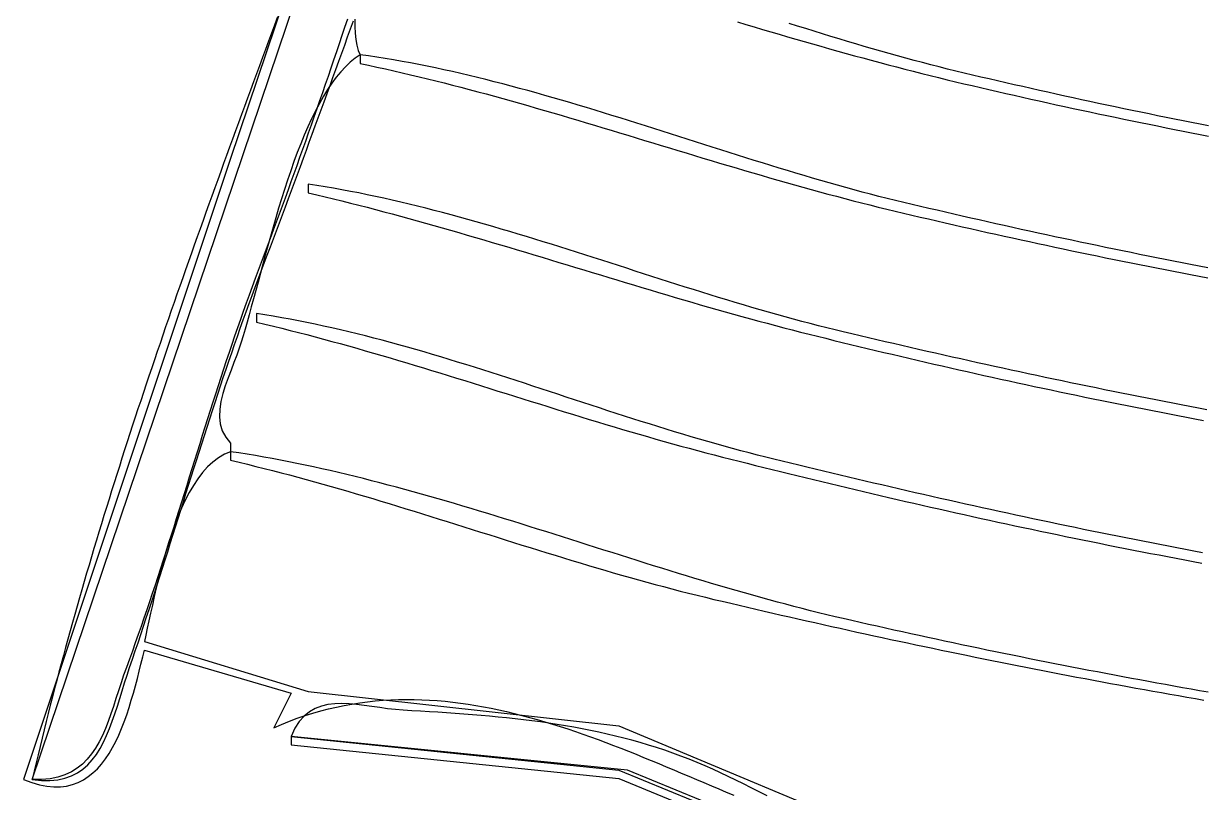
# Model space of a CAD drawing. Header units: metres. Extents: x 0 to 1224, y 0 to 792.
# Drawn here: x 368 to 504.5, y 153.5 to 242.6 of the extents above; entities that cross this region are included whole.
import ezdxf

# ---------------------------------------------------------------- set-up
doc = ezdxf.new("R2010")
doc.units = ezdxf.units.M

msp = doc.modelspace()

# ---------------------------------------------------------------- linework, layer by layer
for points in [[(448, 393), (392, 227), (368, 155), (368.9439, 154.6439), (369.8408, 154.3852), (370.6921, 154.22), (371.4994, 154.1439), (372.2641, 154.153), (372.9879, 154.2431), (373.6721, 154.4101), (374.3184, 154.6499), (374.9283, 154.9583), (375.5032, 155.3312), (376.0446, 155.7646), (376.5542, 156.2542), (377.0334, 156.796), (377.4837, 157.3859), (377.9066, 158.0197), (378.3038, 158.6934), (378.6766, 159.4028), (379.0266, 160.1437), (379.3553, 160.9121), (379.6642, 161.7039), (379.9549, 162.5149), (380.2288, 163.341), (380.4876, 164.1781), (380.7326, 165.0221), (380.9654, 165.8689), (381.1876, 166.7143), (381.4006, 167.5542), (381.606, 168.3845), (381.8053, 169.2012), (382, 170), (399, 165), (397, 161), (397.9085, 161.3926), (398.8165, 161.7579), (399.7238, 162.0961), (400.6305, 162.4079), (401.5366, 162.6937), (402.4421, 162.954), (403.3469, 163.1894), (404.2511, 163.4003), (405.1546, 163.5873), (406.0575, 163.7508), (406.9598, 163.8914), (407.8614, 164.0095), (408.7624, 164.1057), (409.6627, 164.1805), (410.5623, 164.2343), (411.4613, 164.2677), (412.3596, 164.2812), (413.2573, 164.2753), (414.1543, 164.2504), (415.0506, 164.2072), (415.9462, 164.1461), (416.8411, 164.0675), (417.7354, 163.9721), (418.6289, 163.8602), (419.5218, 163.7325), (420.4139, 163.5894), (421.3054, 163.4314), (422.1962, 163.259), (423.0862, 163.0728), (423.9755, 162.8732), (424.8642, 162.6608), (425.7521, 162.4359), (426.6392, 162.1993), (427.5257, 161.9512), (428.4114, 161.6923), (429.2964, 161.4231), (430.1807, 161.1441), (431.0642, 160.8557), (431.947, 160.5585), (432.829, 160.2529), (433.7103, 159.9395), (434.5908, 159.6188), (435.4705, 159.2913), (436.3495, 158.9575), (437.2278, 158.6179), (438.1053, 158.273), (438.982, 157.9232), (439.8579, 157.5692), (440.733, 157.2114), (441.6074, 156.8503), (442.481, 156.4864), (443.3538, 156.1203), (444.2258, 155.7523), (445.097, 155.3831), (445.9674, 155.0132), (446.837, 154.6429), (447.7058, 154.273), (448.5737, 153.9037), (449.4409, 153.5357), (450.3073, 153.1695)], [(379.9212, 168), (379.5992, 167.0962), (379.2939, 166.1866), (378.9994, 165.2767), (378.7101, 164.3719), (378.4201, 163.4775), (378.1238, 162.5989), (377.8153, 161.7417), (377.4889, 160.9111), (377.1389, 160.1125), (376.7594, 159.3515), (376.3449, 158.6334), (375.8894, 157.9635), (375.3872, 157.3473), (374.8327, 156.7903), (374.22, 156.2978), (373.5433, 155.8751), (372.797, 155.5278), (371.9753, 155.2613), (371.0723, 155.0808), (370.0825, 154.9919), (369, 155), (425, 321), (449, 393)], [(397.4395, 243.3973), (397.0901, 242.4546), (396.7407, 241.5116), (396.3914, 240.5686), (396.0423, 239.6253), (395.6934, 238.682), (395.3447, 237.7384), (394.9962, 236.7947), (394.648, 235.8508), (394.3001, 234.9067), (393.9526, 233.9625), (393.6053, 233.0181), (393.2585, 232.0736), (392.9121, 231.1288), (392.5661, 230.184), (392.2206, 229.2389), (391.8755, 228.2937), (391.531, 227.3483), (391.1871, 226.4028), (390.8437, 225.457), (390.5009, 224.5112), (390.1588, 223.5651), (389.8173, 222.6189), (389.4765, 221.6725), (389.1364, 220.7259), (388.7971, 219.7792), (388.4585, 218.8323), (388.1207, 217.8853), (387.7838, 216.9381), (387.4477, 215.9907), (387.1125, 215.0431), (386.7783, 214.0954), (386.4449, 213.1475), (386.1126, 212.1994), (385.7812, 211.2512), (385.4508, 210.3028), (385.1215, 209.3542), (384.7933, 208.4054), (384.4662, 207.4565), (384.1402, 206.5074), (383.8154, 205.5582), (383.4918, 204.6088), (383.1694, 203.6592), (382.8483, 202.7094), (382.5284, 201.7594), (382.2098, 200.8093), (381.8926, 199.8591), (381.5767, 198.9086), (381.2622, 197.958), (380.9491, 197.0072), (380.6375, 196.0562), (380.3274, 195.1051), (380.0187, 194.1538), (379.7116, 193.2023), (379.406, 192.2506), (379.102, 191.2988), (378.7996, 190.3468), (378.4989, 189.3946), (378.1998, 188.4423), (377.9024, 187.4898), (377.6068, 186.5371), (377.3129, 185.5842), (377.0207, 184.6312), (376.7304, 183.678), (376.4419, 182.7246), (376.1553, 181.771), (375.8706, 180.8173), (375.5878, 179.8634), (375.3069, 178.9093), (375.028, 177.955), (374.7512, 177.0006), (374.4763, 176.046), (374.2035, 175.0912), (373.9328, 174.1362), (373.6642, 173.1811), (373.3978, 172.2258), (373.1335, 171.2703), (372.8714, 170.3146), (372.6115, 169.3588), (372.3539, 168.4028), (372.0986, 167.4466), (371.8456, 166.4902), (371.595, 165.5337), (371.3467, 164.577), (371.1008, 163.6201), (370.8573, 162.663), (370.6162, 161.7057), (370.3777, 160.7483), (370.1416, 159.7907), (369.9081, 158.8329), (369.6772, 157.8749), (369.4488, 156.9168), (369.223, 155.9585), (369, 155), (370.071, 154.8822), (371.0562, 154.8706), (371.9604, 154.9595), (372.7885, 155.1431), (373.5455, 155.4154), (374.2363, 155.7708), (374.8658, 156.2033), (375.4388, 156.7072), (375.9604, 157.2766), (376.4353, 157.9058), (376.8686, 158.5889), (377.2652, 159.3201), (377.6299, 160.0937), (377.9677, 160.9037), (378.2835, 161.7444), (378.5821, 162.61), (378.8686, 163.4946), (379.1478, 164.3924), (379.4246, 165.2977), (379.704, 166.2046), (379.9908, 167.1073), (380.2901, 168), (380.6187, 168.9527), (380.9447, 169.9063), (381.2682, 170.8609), (381.5893, 171.8164), (381.9081, 172.7727), (382.2249, 173.7298), (382.5397, 174.6876), (382.8526, 175.6461), (383.1639, 176.6052), (383.4737, 177.5648), (383.7821, 178.525), (384.0893, 179.4856), (384.3954, 180.4467), (384.7005, 181.4081), (385.0049, 182.3698), (385.3086, 183.3317), (385.6118, 184.2939), (385.9147, 185.2562), (386.2173, 186.2187), (386.5198, 187.1812), (386.8225, 188.1436), (387.1253, 189.1061), (387.4285, 190.0684), (387.7323, 191.0306), (388.0366, 191.9926), (388.3418, 192.9543), (388.6479, 193.9157), (388.9552, 194.8767), (389.2636, 195.8374), (389.5734, 196.7975), (389.8848, 197.7572), (390.1978, 198.7163), (390.5126, 199.6748), (390.8294, 200.6326), (391.1483, 201.5897), (391.4695, 202.546), (391.793, 203.5015), (392.1191, 204.4561), (392.4479, 205.4098), (392.7795, 206.3626), (393.114, 207.3142), (393.4517, 208.2649), (393.7927, 209.2143), (394.137, 210.1627), (394.485, 211.1097), (394.8366, 212.0555), (395.1921, 213), (395.5446, 213.9316), (395.8965, 214.8635), (396.248, 215.7957), (396.599, 216.7282), (396.9494, 217.661), (397.2993, 218.5941), (397.6488, 219.5275), (397.9977, 220.4612), (398.3461, 221.3951), (398.694, 222.3294), (399.0415, 223.2639), (399.3884, 224.1988), (399.7349, 225.1339), (400.0808, 226.0693), (400.4263, 227.0049), (400.7713, 227.9408), (401.1158, 228.877), (401.4599, 229.8135), (401.8035, 230.7502), (402.1466, 231.6872), (402.4892, 232.6245), (402.8314, 233.562), (403.1731, 234.4998), (403.5144, 235.4378), (403.8552, 236.3761), (404.1956, 237.3147), (404.5355, 238.2535), (404.875, 239.1925), (405.214, 240.1318), (405.5526, 241.0713), (405.8908, 242.0111), (406.2285, 242.9511)], [(405.523, 243.1228), (405.2057, 242.1752), (404.8874, 241.228), (404.5683, 240.2813), (404.2482, 239.3352), (403.9271, 238.3895), (403.6051, 237.4443), (403.2821, 236.4996), (402.9581, 235.5554), (402.633, 234.6118), (402.3069, 233.6687), (401.9798, 232.7261), (401.6516, 231.7841), (401.3223, 230.8426), (400.9919, 229.9017), (400.6604, 228.9614), (400.3278, 228.0216), (399.994, 227.0824), (399.6591, 226.1439), (399.3229, 225.2059), (398.9856, 224.2685), (398.6471, 223.3318), (398.3074, 222.3957), (397.9664, 221.4602), (397.6242, 220.5253), (397.2807, 219.5911), (396.9359, 218.6576), (396.5898, 217.7247), (396.2423, 216.7925), (395.8936, 215.8609), (395.5435, 214.9301), (395.1921, 214), (394.8366, 213.0547), (394.4856, 212.1079), (394.1389, 211.1595), (393.7961, 210.2096), (393.4573, 209.2583), (393.1221, 208.3056), (392.7904, 207.3517), (392.462, 206.3965), (392.1367, 205.4403), (391.8144, 204.4829), (391.4948, 203.5246), (391.1777, 202.5653), (390.8631, 201.6052), (390.5507, 200.6443), (390.2403, 199.6827), (389.9317, 198.7204), (389.6247, 197.7575), (389.3192, 196.7941), (389.015, 195.8303), (388.7119, 194.8661), (388.4097, 193.9016), (388.1083, 192.9369), (387.8073, 191.972), (387.5068, 191.007), (387.2064, 190.042), (386.906, 189.0771), (386.6054, 188.1122), (386.3044, 187.1476), (386.0028, 186.1831), (385.7005, 185.2191), (385.3973, 184.2554), (385.093, 183.2921), (384.7873, 182.3294), (384.4802, 181.3673), (384.1714, 180.4059), (383.8607, 179.4452), (383.548, 178.4853), (383.2331, 177.5263), (382.9158, 176.5683), (382.5959, 175.6112), (382.2732, 174.6553), (381.9476, 173.7005), (381.6188, 172.7469), (381.2867, 171.7947), (380.951, 170.8438), (380.6117, 169.8943), (380.2685, 168.9463), (379.9213, 168)], [(406.4067, 243.1344), (406.3936, 242.29), (406.4228, 241.5013), (406.4963, 240.7731), (406.6157, 240.1102), (406.783, 239.5176), (407, 239), (406.4182, 238.6067), (405.8516, 238.1477), (405.2997, 237.6261), (404.7622, 237.0451), (404.239, 236.408), (403.7296, 235.718), (403.2338, 234.9783), (402.7513, 234.1922), (402.2818, 233.3628), (401.825, 232.4934), (401.3806, 231.5872), (400.9484, 230.6475), (400.5279, 229.6775), (400.119, 228.6803), (399.7213, 227.6593), (399.3346, 226.6176), (398.9585, 225.5584), (398.5928, 224.4851), (398.2371, 223.4008), (397.8912, 222.3087), (397.5548, 221.212), (397.2275, 220.1141), (396.9091, 219.0181), (396.5994, 217.9272), (396.2979, 216.8447), (396.0044, 215.7737), (395.7186, 214.7176), (395.4403, 213.6795), (395.169, 212.6627), (394.9046, 211.6703), (394.6468, 210.7057), (394.3951, 209.772), (394.1495, 208.8724), (393.9094, 208.0103), (393.6748, 207.1887), (393.4451, 206.411), (393.2203, 205.6803), (393, 205), (392.7119, 204.1914), (392.3851, 203.3426), (392.0397, 202.4628), (391.696, 201.5613), (391.374, 200.6473), (391.0939, 199.7302), (390.8759, 198.8192), (390.7401, 197.9235), (390.7067, 197.0525), (390.7958, 196.2154), (391.0276, 195.4214), (391.4223, 194.6798), (392, 194), (392, 193), (391.2805, 192.6935), (390.5972, 192.2919), (389.9488, 191.8018), (389.3343, 191.2296), (388.7524, 190.5818), (388.2019, 189.8649), (387.6818, 189.0853), (387.1907, 188.2496), (386.7277, 187.3643), (386.2914, 186.4357), (385.8807, 185.4705), (385.4945, 184.4751), (385.1316, 183.4559), (384.7908, 182.4196), (384.4709, 181.3724), (384.1708, 180.3211), (383.8893, 179.2719), (383.6252, 178.2315), (383.3774, 177.2062), (383.1447, 176.2027), (382.9259, 175.2273), (382.7199, 174.2866), (382.5254, 173.387), (382.3414, 172.535), (382.1666, 171.7372), (382, 171), (401, 165.1952), (437, 161.2114), (470, 147.3897)], [(450.7266, 242.8166), (451.6936, 242.5284), (452.6607, 242.2411), (453.6282, 241.9547), (454.5958, 241.6694), (455.5638, 241.3852), (456.5321, 241.1024), (457.5008, 240.8209), (458.4698, 240.5409), (459.4392, 240.2626), (460.409, 239.9859), (461.3792, 239.7111), (462.3499, 239.4383), (463.3211, 239.1675), (464.2928, 238.8989), (465.2649, 238.6325), (466.2377, 238.3685), (467.211, 238.107), (468.1849, 237.8482), (469.1594, 237.592), (470.1345, 237.3387), (471.1103, 237.0883), (472.0868, 236.8409), (473.064, 236.5967), (474.0419, 236.3558), (475.0205, 236.1182), (476, 235.8842), (476.9682, 235.6553), (477.9371, 235.4277), (478.9067, 235.2014), (479.8769, 234.9763), (480.8479, 234.7525), (481.8195, 234.53), (482.7918, 234.3087), (483.7647, 234.0888), (484.7383, 233.8701), (485.7125, 233.6527), (486.6874, 233.4367), (487.6629, 233.2219), (488.639, 233.0085), (489.6157, 232.7964), (490.593, 232.5857), (491.5709, 232.3762), (492.5494, 232.1682), (493.5284, 231.9615), (494.508, 231.7561), (495.4882, 231.5521), (496.469, 231.3495), (497.4503, 231.1483), (498.4321, 230.9485), (499.4145, 230.7501), (500.3974, 230.553), (501.3808, 230.3574), (502.3647, 230.1632), (503.3491, 229.9704), (504.3341, 229.7791), (505.3195, 229.5892)], [(505.3231, 230.772), (504.3382, 230.9639), (503.3538, 231.1573), (502.3699, 231.352), (501.3865, 231.5482), (500.4037, 231.7457), (499.4214, 231.9446), (498.4397, 232.1449), (497.4586, 232.3466), (496.478, 232.5496), (495.498, 232.754), (494.5186, 232.9597), (493.5398, 233.1667), (492.5617, 233.3751), (491.5841, 233.5848), (490.6071, 233.7959), (489.6308, 234.0082), (488.6551, 234.2218), (487.6801, 234.4368), (486.7058, 234.653), (485.732, 234.8705), (484.759, 235.0892), (483.7867, 235.3093), (482.815, 235.5306), (481.844, 235.7531), (480.8738, 235.9768), (479.9042, 236.2018), (478.9354, 236.4281), (477.9673, 236.6555), (477, 236.8842), (476.0388, 237.1149), (475.0771, 237.3513), (474.1148, 237.5931), (473.1519, 237.8403), (472.1885, 238.0925), (471.2246, 238.3495), (470.2602, 238.6112), (469.2953, 238.8772), (468.3299, 239.1475), (467.364, 239.4219), (466.3977, 239.7), (465.4309, 239.9816), (464.4637, 240.2667), (463.4961, 240.5549), (462.528, 240.8461), (461.5596, 241.14), (460.5909, 241.4365), (459.6217, 241.7353), (458.6522, 242.0362), (457.6824, 242.339), (456.7122, 242.6435)], [(407, 239), (407, 238), (407.9776, 237.795), (408.9546, 237.5849), (409.9308, 237.37), (410.9063, 237.1503), (411.881, 236.926), (412.8552, 236.6972), (413.8286, 236.4642), (414.8015, 236.227), (415.7737, 235.9858), (416.7454, 235.7407), (417.7165, 235.4919), (418.6871, 235.2395), (419.6572, 234.9838), (420.6267, 234.7247), (421.5959, 234.4626), (422.5645, 234.1974), (423.5328, 233.9295), (424.5007, 233.6589), (425.4682, 233.3857), (426.4354, 233.1102), (427.4022, 232.8324), (428.3688, 232.5526), (429.335, 232.2708), (430.301, 231.9872), (431.2668, 231.7021), (432.2324, 231.4154), (433.1978, 231.1274), (434.163, 230.8381), (435.1281, 230.5479), (436.0931, 230.2567), (437.058, 229.9648), (438.0228, 229.6723), (438.9876, 229.3794), (439.9523, 229.0861), (440.9171, 228.7927), (441.8819, 228.4993), (442.8467, 228.2061), (443.8116, 227.9131), (444.7766, 227.6206), (445.7417, 227.3286), (446.7069, 227.0374), (447.6724, 226.7471), (448.638, 226.4578), (449.6038, 226.1697), (450.5698, 225.883), (451.5361, 225.5977), (452.5027, 225.314), (453.4696, 225.0321), (454.4368, 224.7521), (455.4044, 224.4742), (456.3723, 224.1985), (457.3407, 223.9252), (458.3094, 223.6544), (459.2786, 223.3863), (460.2483, 223.121), (461.2184, 222.8586), (462.1891, 222.5994), (463.1603, 222.3434), (464.132, 222.0908), (465.1043, 221.8418), (466.0773, 221.5964), (467.0508, 221.355), (468.0251, 221.1175), (469, 220.8842), (469.9683, 220.6552), (470.9372, 220.4272), (471.9069, 220.2002), (472.8772, 219.9742), (473.8482, 219.7492), (474.8198, 219.5253), (475.7921, 219.3024), (476.765, 219.0806), (477.7385, 218.8598), (478.7126, 218.6402), (479.6874, 218.4216), (480.6627, 218.2041), (481.6387, 217.9876), (482.6152, 217.7724), (483.5924, 217.5582), (484.5701, 217.3452), (485.5484, 217.1333), (486.5272, 216.9225), (487.5066, 216.713), (488.4866, 216.5046), (489.4671, 216.2974), (490.4481, 216.0914), (491.4297, 215.8866), (492.4117, 215.683), (493.3943, 215.4806), (494.3774, 215.2795), (495.361, 215.0796), (496.3451, 214.881), (497.3297, 214.6836), (498.3148, 214.4875), (499.3003, 214.2927), (500.2863, 214.0992), (501.2727, 213.907), (502.2596, 213.7161), (503.247, 213.5266), (504.2348, 213.3384), (505.223, 213.1515)], [(505.2236, 214.3259), (504.2357, 214.5148), (503.2482, 214.7051), (502.2612, 214.8967), (501.2746, 215.0895), (500.2886, 215.2837), (499.303, 215.4792), (498.3179, 215.6759), (497.3333, 215.8739), (496.3492, 216.0731), (495.3657, 216.2736), (494.3826, 216.4753), (493.4001, 216.6782), (492.4182, 216.8823), (491.4368, 217.0876), (490.4559, 217.2941), (489.4756, 217.5018), (488.4959, 217.7106), (487.5168, 217.9206), (486.5382, 218.1317), (485.5603, 218.3439), (484.5829, 218.5573), (483.6061, 218.7717), (482.63, 218.9873), (481.6545, 219.2039), (480.6796, 219.4216), (479.7054, 219.6404), (478.7318, 219.8602), (477.7589, 220.0811), (476.7866, 220.303), (475.815, 220.5259), (474.8441, 220.7498), (473.8739, 220.9747), (472.9043, 221.2006), (471.9355, 221.4275), (470.9674, 221.6554), (470, 221.8842), (469.0409, 222.1145), (468.0814, 222.351), (467.1212, 222.5933), (466.1605, 222.8411), (465.1992, 223.0943), (464.2375, 223.3525), (463.2752, 223.6157), (462.3124, 223.8834), (461.3491, 224.1555), (460.3853, 224.4318), (459.4211, 224.712), (458.4564, 224.9958), (457.4913, 225.283), (456.5257, 225.5734), (455.5597, 225.8668), (454.5934, 226.1629), (453.6266, 226.4614), (452.6594, 226.7622), (451.6919, 227.0649), (450.724, 227.3694), (449.7558, 227.6754), (448.7872, 227.9827), (447.8184, 228.291), (446.8492, 228.6001), (445.8797, 228.9097), (444.9099, 229.2197), (443.9399, 229.5297), (442.9696, 229.8396), (441.9991, 230.149), (441.0283, 230.4578), (440.0573, 230.7657), (439.0861, 231.0725), (438.1147, 231.378), (437.1431, 231.6818), (436.1714, 231.9838), (435.1995, 232.2837), (434.2274, 232.5812), (433.2552, 232.8763), (432.2829, 233.1685), (431.3105, 233.4577), (430.338, 233.7436), (429.3654, 234.026), (428.3927, 234.3046), (427.4199, 234.5792), (426.4471, 234.8496), (425.4743, 235.1156), (424.5015, 235.3768), (423.5286, 235.6331), (422.5557, 235.8841), (421.5829, 236.1298), (420.61, 236.3697), (419.6373, 236.6038), (418.6645, 236.8317), (417.6918, 237.0532), (416.7192, 237.2681), (415.7467, 237.4762), (414.7743, 237.6771), (413.802, 237.8707), (412.8298, 238.0567), (411.8577, 238.2348), (410.8858, 238.4049), (409.9141, 238.5667), (408.9425, 238.72), (407.9711, 238.8645), (407, 239)], [(401, 224), (401, 223), (401.9756, 222.7721), (402.9504, 222.5403), (403.9244, 222.3046), (404.8977, 222.0652), (405.8702, 221.8222), (406.8421, 221.5757), (407.8133, 221.3258), (408.7839, 221.0727), (409.7538, 220.8166), (410.7232, 220.5574), (411.692, 220.2954), (412.6602, 220.0307), (413.628, 219.7634), (414.5952, 219.4936), (415.562, 219.2215), (416.5284, 218.9472), (417.4944, 218.6708), (418.46, 218.3925), (419.4252, 218.1123), (420.3901, 217.8304), (421.3547, 217.5469), (422.3191, 217.262), (423.2832, 216.9758), (424.2471, 216.6884), (425.2108, 216.3999), (426.1743, 216.1105), (427.1377, 215.8202), (428.101, 215.5293), (429.0642, 215.2378), (430.0273, 214.9459), (430.9904, 214.6536), (431.9535, 214.3612), (432.9166, 214.0688), (433.8798, 213.7764), (434.843, 213.4842), (435.8064, 213.1923), (436.7699, 212.9009), (437.7335, 212.6101), (438.6973, 212.32), (439.6613, 212.0307), (440.6255, 211.7424), (441.59, 211.4552), (442.5548, 211.1692), (443.5199, 210.8846), (444.4853, 210.6014), (445.4511, 210.3198), (446.4173, 210.0399), (447.3839, 209.7619), (448.351, 209.4859), (449.3185, 209.212), (450.2865, 208.9403), (451.2551, 208.6709), (452.2242, 208.4041), (453.1938, 208.1399), (454.1641, 207.8784), (455.135, 207.6198), (456.1066, 207.3642), (457.0788, 207.1117), (458.0518, 206.8624), (459.0255, 206.6165), (460, 206.3742), (460.9572, 206.1384), (461.9153, 205.9036), (462.8742, 205.6697), (463.8339, 205.4368), (464.7943, 205.2047), (465.7556, 204.9736), (466.7175, 204.7435), (467.6802, 204.5143), (468.6437, 204.2861), (469.6079, 204.0588), (470.5728, 203.8326), (471.5384, 203.6074), (472.5047, 203.3832), (473.4717, 203.16), (474.4395, 202.9379), (475.4079, 202.7168), (476.3769, 202.4968), (477.3467, 202.2778), (478.317, 202.0599), (479.2881, 201.8432), (480.2598, 201.6275), (481.2321, 201.413), (482.205, 201.1995), (483.1785, 200.9872), (484.1527, 200.7761), (485.1274, 200.5661), (486.1027, 200.3573), (487.0786, 200.1497), (488.0551, 199.9433), (489.0322, 199.7381), (490.0098, 199.5341), (490.9879, 199.3313), (491.9666, 199.1297), (492.9458, 198.9294), (493.9255, 198.7304), (494.9058, 198.5326), (495.8865, 198.3361), (496.8678, 198.1409), (497.8495, 197.947), (498.8317, 197.7544), (499.8144, 197.5632), (500.7975, 197.3733), (501.7811, 197.1847), (502.7652, 196.9975), (503.7497, 196.8116), (504.7346, 196.6271)], [(505.1342, 197.8565), (504.1436, 198.0435), (503.1534, 198.2318), (502.1637, 198.4215), (501.1743, 198.6123), (500.1854, 198.8044), (499.1969, 198.9977), (498.2089, 199.1923), (497.2213, 199.388), (496.2342, 199.5849), (495.2475, 199.783), (494.2613, 199.9822), (493.2756, 200.1826), (492.2904, 200.3841), (491.3057, 200.5867), (490.3215, 200.7905), (489.3379, 200.9953), (488.3547, 201.2012), (487.3721, 201.4081), (486.39, 201.6161), (485.4084, 201.8251), (484.4274, 202.0351), (483.447, 202.2461), (482.4671, 202.4581), (481.4878, 202.6711), (480.5091, 202.8851), (479.5309, 203.1), (478.5534, 203.3158), (477.5765, 203.5325), (476.6001, 203.7502), (475.6244, 203.9687), (474.6493, 204.1881), (473.6749, 204.4084), (472.7011, 204.6295), (471.7279, 204.8514), (470.7554, 205.0742), (469.7836, 205.2978), (468.8124, 205.5221), (467.8419, 205.7473), (466.8721, 205.9732), (465.903, 206.1998), (464.9346, 206.4272), (463.9669, 206.6553), (463, 206.8842), (462.037, 207.1155), (461.0738, 207.353), (460.1104, 207.5963), (459.1468, 207.8452), (458.1831, 208.0994), (457.2191, 208.3588), (456.2549, 208.623), (455.2906, 208.8919), (454.3261, 209.1652), (453.3613, 209.4427), (452.3964, 209.724), (451.4313, 210.0091), (450.466, 210.2976), (449.5005, 210.5893), (448.5349, 210.884), (447.569, 211.1814), (446.603, 211.4813), (445.6367, 211.7835), (444.6703, 212.0877), (443.7037, 212.3936), (442.7369, 212.7012), (441.77, 213.01), (440.8028, 213.3198), (439.8355, 213.6305), (438.868, 213.9418), (437.9003, 214.2535), (436.9324, 214.5652), (435.9644, 214.8769), (434.9961, 215.1881), (434.0277, 215.4988), (433.0591, 215.8086), (432.0904, 216.1173), (431.1214, 216.4247), (430.1523, 216.7306), (429.183, 217.0346), (428.2135, 217.3367), (427.2439, 217.6364), (426.2741, 217.9337), (425.3041, 218.2282), (424.3339, 218.5197), (423.3636, 218.808), (422.3931, 219.0928), (421.4224, 219.3739), (420.4516, 219.6511), (419.4806, 219.9241), (418.5094, 220.1926), (417.538, 220.4566), (416.5665, 220.7156), (415.5948, 220.9695), (414.623, 221.218), (413.651, 221.4609), (412.6788, 221.698), (411.7064, 221.929), (410.7339, 222.1536), (409.7613, 222.3717), (408.7884, 222.583), (407.8154, 222.7873), (406.8423, 222.9843), (405.8689, 223.1737), (404.8955, 223.3554), (403.9218, 223.5291), (402.948, 223.6946), (401.9741, 223.8516), (401, 224)], [(395, 209), (395, 208), (395.9732, 207.7722), (396.9455, 207.5396), (397.917, 207.3023), (398.8877, 207.0605), (399.8576, 206.8143), (400.8267, 206.564), (401.795, 206.3096), (402.7627, 206.0513), (403.7297, 205.7894), (404.696, 205.5239), (405.6618, 205.2551), (406.627, 204.983), (407.5916, 204.708), (408.5557, 204.4301), (409.5193, 204.1495), (410.4825, 203.8663), (411.4453, 203.5808), (412.4077, 203.2931), (413.3697, 203.0034), (414.3314, 202.7118), (415.2928, 202.4185), (416.2539, 202.1237), (417.2148, 201.8275), (418.1755, 201.5301), (419.136, 201.2316), (420.0964, 200.9323), (421.0567, 200.6323), (422.0169, 200.3318), (422.9771, 200.0309), (423.9373, 199.7298), (424.8975, 199.4286), (425.8577, 199.1276), (426.818, 198.8269), (427.7784, 198.5267), (428.739, 198.227), (429.6997, 197.9282), (430.6607, 197.6303), (431.6219, 197.3336), (432.5833, 197.0381), (433.5451, 196.7441), (434.5072, 196.4517), (435.4697, 196.1612), (436.4325, 195.8725), (437.3958, 195.586), (438.3596, 195.3018), (439.3238, 195.0201), (440.2885, 194.7409), (441.2539, 194.4646), (442.2197, 194.1912), (443.1862, 193.9209), (444.1534, 193.6539), (445.1212, 193.3904), (446.0898, 193.1305), (447.059, 192.8744), (448.0291, 192.6222), (449, 192.3742), (449.955, 192.1328), (450.9109, 191.8921), (451.8677, 191.6521), (452.8253, 191.4128), (453.7837, 191.1743), (454.7429, 190.9365), (455.7029, 190.6994), (456.6638, 190.4631), (457.6254, 190.2276), (458.5878, 189.9929), (459.551, 189.759), (460.5149, 189.526), (461.4796, 189.2937), (462.445, 189.0623), (463.4112, 188.8318), (464.378, 188.6021), (465.3457, 188.3733), (466.314, 188.1455), (467.283, 187.9185), (468.2527, 187.6924), (469.2231, 187.4673), (470.1942, 187.2432), (471.1659, 187.02), (472.1383, 186.7977), (473.1114, 186.5765), (474.0851, 186.3563), (475.0594, 186.1371), (476.0343, 185.9189), (477.0099, 185.7017), (477.9861, 185.4856), (478.9628, 185.2706), (479.9402, 185.0566), (480.9181, 184.8437), (481.8966, 184.632), (482.8757, 184.4213), (483.8553, 184.2118), (484.8355, 184.0034), (485.8162, 183.7962), (486.7974, 183.5902), (487.7792, 183.3853), (488.7615, 183.1816), (489.7442, 182.9792), (490.7275, 182.7779), (491.7112, 182.5779), (492.6955, 182.3792), (493.6802, 182.1817), (494.6653, 181.9854), (495.6509, 181.7905), (496.637, 181.5968), (497.6234, 181.4045), (498.6103, 181.2135), (499.5977, 181.0238), (500.5854, 180.8354), (501.5735, 180.6485), (502.562, 180.4629), (503.5509, 180.2787), (504.5402, 180.0959)], [(504.6217, 181.2894), (503.6339, 181.4742), (502.6465, 181.6604), (501.6596, 181.848), (500.673, 182.0369), (499.6869, 182.2271), (498.7012, 182.4185), (497.716, 182.6113), (496.7312, 182.8053), (495.7469, 183.0006), (494.7631, 183.1971), (493.7798, 183.3948), (492.7969, 183.5938), (491.8146, 183.7939), (490.8328, 183.9952), (489.8515, 184.1977), (488.8708, 184.4013), (487.8906, 184.606), (486.911, 184.8119), (485.9319, 185.0189), (484.9534, 185.2269), (483.9755, 185.4361), (482.9981, 185.6463), (482.0214, 185.8575), (481.0453, 186.0698), (480.0698, 186.2831), (479.0949, 186.4974), (478.1207, 186.7127), (477.1471, 186.929), (476.1742, 187.1462), (475.202, 187.3644), (474.2304, 187.5835), (473.2595, 187.8035), (472.2893, 188.0244), (471.3198, 188.2462), (470.351, 188.4689), (469.383, 188.6924), (468.4156, 188.9168), (467.4491, 189.142), (466.4832, 189.3681), (465.5182, 189.5949), (464.5538, 189.8225), (463.5903, 190.0509), (462.6276, 190.2801), (461.6656, 190.51), (460.7045, 190.7406), (459.7442, 190.9719), (458.7847, 191.204), (457.826, 191.4367), (456.8682, 191.6701), (455.9113, 191.9041), (454.9552, 192.1388), (454, 192.3742), (453.0421, 192.6137), (452.0837, 192.8597), (451.1248, 193.1117), (450.1655, 193.3695), (449.2056, 193.6329), (448.2454, 193.9015), (447.2846, 194.1752), (446.3234, 194.4536), (445.3618, 194.7364), (444.3998, 195.0235), (443.4373, 195.3145), (442.4744, 195.6092), (441.5112, 195.9074), (440.5476, 196.2086), (439.5835, 196.5128), (438.6192, 196.8195), (437.6544, 197.1286), (436.6893, 197.4398), (435.7239, 197.7527), (434.7582, 198.0673), (433.7921, 198.383), (432.8257, 198.6999), (431.859, 199.0174), (430.8921, 199.3354), (429.9248, 199.6537), (428.9573, 199.9718), (427.9896, 200.2897), (427.0215, 200.607), (426.0533, 200.9234), (425.0848, 201.2387), (424.1161, 201.5526), (423.1471, 201.8648), (422.178, 202.1751), (421.2087, 202.4832), (420.2392, 202.7889), (419.2695, 203.0918), (418.2997, 203.3918), (417.3297, 203.6885), (416.3596, 203.9817), (415.3893, 204.271), (414.4189, 204.5564), (413.4484, 204.8373), (412.4778, 205.1138), (411.5071, 205.3853), (410.5363, 205.6517), (409.5655, 205.9128), (408.5945, 206.1681), (407.6235, 206.4176), (406.6525, 206.6608), (405.6814, 206.8976), (404.7103, 207.1277), (403.7392, 207.3508), (402.7681, 207.5666), (401.797, 207.7749), (400.8259, 207.9754), (399.8548, 208.1679), (398.8837, 208.352), (397.9127, 208.5276), (396.9417, 208.6942), (395.9708, 208.8518), (395, 209)], [(392, 193), (392, 192), (392.9751, 191.7717), (393.9493, 191.5384), (394.9223, 191.3002), (395.8944, 191.0575), (396.8656, 190.8102), (397.8358, 190.5587), (398.8052, 190.303), (399.7737, 190.0433), (400.7414, 189.7799), (401.7084, 189.5129), (402.6747, 189.2425), (403.6403, 188.9688), (404.6052, 188.692), (405.5696, 188.4123), (406.5333, 188.1299), (407.4966, 187.8449), (408.4594, 187.5576), (409.4217, 187.268), (410.3836, 186.9764), (411.3452, 186.683), (412.3064, 186.3879), (413.2674, 186.0913), (414.2281, 185.7933), (415.1886, 185.4942), (416.1489, 185.1941), (417.1091, 184.8932), (418.0692, 184.5917), (419.0293, 184.2897), (419.9893, 183.9874), (420.9494, 183.685), (421.9095, 183.3827), (422.8697, 183.0806), (423.8301, 182.779), (424.7906, 182.4779), (425.7514, 182.1776), (426.7124, 181.8782), (427.6738, 181.58), (428.6354, 181.283), (429.5975, 180.9876), (430.56, 180.6937), (431.5229, 180.4017), (432.4863, 180.1116), (433.4502, 179.8238), (434.4147, 179.5382), (435.3799, 179.2552), (436.3457, 178.9749), (437.3121, 178.6974), (438.2793, 178.4229), (439.2473, 178.1517), (440.2161, 177.8839), (441.1857, 177.6196), (442.1562, 177.3591), (443.1276, 177.1025), (444.1, 176.8499), (445.0734, 176.6017), (446.0478, 176.3578), (447.0233, 176.1186), (448, 175.8842), (448.973, 175.6536), (449.9463, 175.4241), (450.9198, 175.1954), (451.8935, 174.9678), (452.8675, 174.741), (453.8416, 174.5152), (454.816, 174.2904), (455.7906, 174.0666), (456.7654, 173.8437), (457.7404, 173.6218), (458.7156, 173.4009), (459.691, 173.181), (460.6667, 172.962), (461.6425, 172.7441), (462.6186, 172.5271), (463.5949, 172.3112), (464.5713, 172.0963), (465.548, 171.8823), (466.5249, 171.6694), (467.502, 171.4576), (468.4793, 171.2467), (469.4568, 171.0369), (470.4345, 170.8281), (471.4124, 170.6204), (472.3905, 170.4137), (473.3689, 170.2081), (474.3474, 170.0035), (475.3261, 169.8), (476.305, 169.5975), (477.2841, 169.3962), (478.2634, 169.1959), (479.2429, 168.9966), (480.2227, 168.7985), (481.2026, 168.6015), (482.1827, 168.4055), (483.1629, 168.2107), (484.1434, 168.0169), (485.1241, 167.8243), (486.105, 167.6328), (487.086, 167.4424), (488.0673, 167.2531), (489.0487, 167.065), (490.0304, 166.8779), (491.0122, 166.6921), (491.9942, 166.5073), (492.9764, 166.3237), (493.9588, 166.1413), (494.9414, 165.96), (495.9241, 165.7799), (496.9071, 165.601), (497.8902, 165.4232), (498.8735, 165.2466), (499.857, 165.0712), (500.8407, 164.8969), (501.8246, 164.7239), (502.8086, 164.552), (503.7928, 164.3814), (504.7772, 164.212)], [(505.2714, 165.1254), (504.2826, 165.2974), (503.294, 165.4706), (502.3056, 165.6452), (501.3175, 165.8211), (500.3297, 165.9983), (499.3421, 166.1767), (498.3547, 166.3564), (497.3676, 166.5375), (496.3808, 166.7198), (495.3943, 166.9033), (494.408, 167.0882), (493.4219, 167.2743), (492.4362, 167.4616), (491.4507, 167.6503), (490.4654, 167.8401), (489.4805, 168.0313), (488.4958, 168.2236), (487.5115, 168.4173), (486.5274, 168.6121), (485.5435, 168.8082), (484.56, 169.0056), (483.5768, 169.2041), (482.5938, 169.4039), (481.6112, 169.6049), (480.6288, 169.8071), (479.6468, 170.0106), (478.665, 170.2152), (477.6836, 170.4211), (476.7024, 170.6281), (475.7216, 170.8364), (474.7411, 171.0458), (473.7609, 171.2565), (472.781, 171.4683), (471.8014, 171.6813), (470.8222, 171.8955), (469.8432, 172.1109), (468.8646, 172.3274), (467.8863, 172.5452), (466.9084, 172.764), (465.9308, 172.9841), (464.9535, 173.2053), (463.9766, 173.4276), (463, 173.6512), (462.0469, 173.8726), (461.0936, 174.0993), (460.1399, 174.3313), (459.1859, 174.5683), (458.2316, 174.8101), (457.277, 175.0566), (456.3221, 175.3076), (455.3669, 175.5628), (454.4115, 175.8222), (453.4557, 176.0855), (452.4997, 176.3526), (451.5435, 176.6233), (450.587, 176.8974), (449.6302, 177.1747), (448.6732, 177.4551), (447.7159, 177.7384), (446.7584, 178.0243), (445.8007, 178.3128), (444.8428, 178.6037), (443.8846, 178.8966), (442.9263, 179.1916), (441.9677, 179.4884), (441.009, 179.7868), (440.05, 180.0867), (439.0909, 180.3878), (438.1316, 180.6901), (437.1722, 180.9932), (436.2125, 181.2972), (435.2528, 181.6016), (434.2928, 181.9065), (433.3327, 182.2115), (432.3725, 182.5166), (431.4122, 182.8216), (430.4517, 183.1262), (429.4911, 183.4303), (428.5304, 183.7337), (427.5696, 184.0363), (426.6086, 184.3378), (425.6476, 184.6381), (424.6865, 184.9371), (423.7253, 185.2344), (422.764, 185.53), (421.8027, 185.8237), (420.8413, 186.1152), (419.8798, 186.4045), (418.9183, 186.6913), (417.9568, 186.9755), (416.9952, 187.2569), (416.0335, 187.5352), (415.0719, 187.8104), (414.1102, 188.0822), (413.1485, 188.3505), (412.1868, 188.6151), (411.2251, 188.8759), (410.2634, 189.1325), (409.3017, 189.3849), (408.34, 189.6329), (407.3783, 189.8763), (406.4167, 190.1149), (405.4551, 190.3486), (404.4936, 190.5771), (403.5321, 190.8003), (402.5706, 191.018), (401.6092, 191.2301), (400.6479, 191.4363), (399.6867, 191.6365), (398.7255, 191.8305), (397.7644, 192.0181), (396.8034, 192.1992), (395.8425, 192.3735), (394.8817, 192.5409), (393.921, 192.7013), (392.9604, 192.8543), (392, 193)], [(454.1589, 153.1265), (453.2458, 153.5876), (452.3373, 154.0442), (451.4338, 154.4942), (450.5354, 154.9357), (449.6426, 155.3666), (448.7555, 155.7849), (447.8745, 156.1886), (447, 156.5756), (446.0635, 156.9723), (445.1251, 157.3511), (444.1849, 157.7127), (443.2427, 158.0573), (442.2985, 158.3856), (441.3524, 158.6979), (440.4044, 158.9948), (439.4543, 159.2767), (438.5023, 159.5442), (437.5483, 159.7976), (436.5922, 160.0375), (435.6342, 160.2643), (434.674, 160.4786), (433.7119, 160.6808), (432.7476, 160.8713), (431.7813, 161.0507), (430.8129, 161.2195), (429.8424, 161.3781), (428.8698, 161.5269), (427.8951, 161.6665), (426.9182, 161.7974), (425.9392, 161.92), (424.958, 162.0348), (423.9746, 162.1423), (422.989, 162.2429), (422.0013, 162.3372), (421.0113, 162.4256), (420.0191, 162.5086), (419.0247, 162.5867), (418.028, 162.6603), (417.029, 162.73), (416.0278, 162.7961), (415.0243, 162.8593), (414.0185, 162.9199), (413.0104, 162.9784), (412, 163.0354), (411.0991, 163.1059), (410.1921, 163.2091), (409.2837, 163.3322), (408.3785, 163.4624), (407.4811, 163.5871), (406.5961, 163.6934), (405.7281, 163.7685), (404.8817, 163.7998), (404.0616, 163.7744), (403.2723, 163.6795), (402.5186, 163.5025), (401.805, 163.2306), (401.136, 162.8509), (400.5165, 162.3508), (399.9508, 161.7174), (399.4438, 160.9381), (399, 160)], [(469, 143.3287), (438, 156.0995), (399, 160), (399, 159), (437, 155.0995), (468, 142.3287)], [(399, 160), (437, 156.0995), (468, 143.3287)]]:
    msp.add_lwpolyline(points)

doc.saveas('drawing.dxf')
